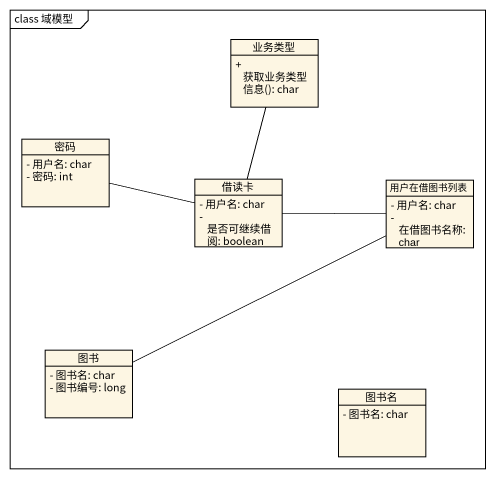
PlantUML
@startuml
mainframe class 域模型
hide circle
hide empty members
skinparam classAttributeIconSize 0
class 业务类型 {
  + 获取业务类型信息(): char
}
class 密码 {
  - 用户名: char
  - 密码: int
}
class 借读卡 {
  - 用户名: char
  - 是否可继续借阅: boolean
}
class 用户在借图书列表 {
  - 用户名: char
  - 在借图书名称: char
}
class 图书 {
  - 图书名: char
  - 图书编号: long
}
class 图书名 {
  - 图书名: char
}
借读卡 -up- 业务类型
借读卡 -left- 密码
借读卡 -right- 用户在借图书列表
用户在借图书列表 -left- 图书
@enduml
